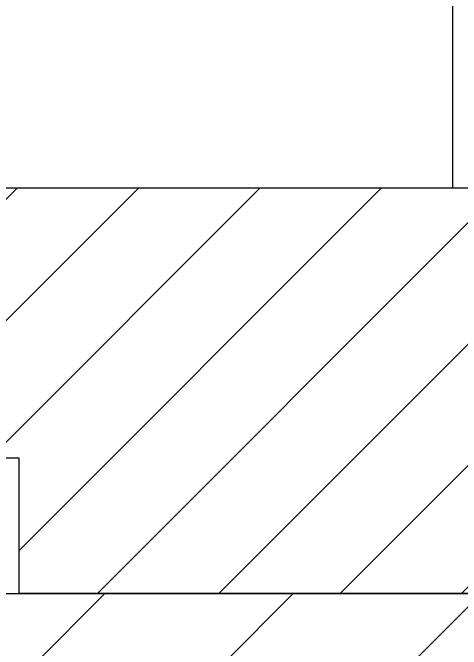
# Model space of a CAD drawing. Header units: millimetres. Extents: x 0 to 1749, y -46 to 1352.
# Drawn here: x 981.18 to 997.78, y 901.9 to 925.42 of the extents above; entities that cross this region are included whole.
import ezdxf

# ---------------------------------------------------------------- set-up
doc = ezdxf.new("R2010")
doc.units = ezdxf.units.MM
for name, color, linetype, true_color in [('115', 7, 'Continuous', 0xffffff), ('116', 7, 'Continuous', 0xffffff), ('72', 7, 'Continuous', 0xffffff)]:
    doc.layers.add(name, color=color, linetype=linetype, true_color=true_color)

msp = doc.modelspace()

# ---------------------------------------------------------------- hatches: boundary and pattern name
at = {"lineweight": 13}
h = msp.add_hatch(dxfattribs=at)
h.set_pattern_fill('ANSI31')
h.set_pattern_definition([(45, (-579.1546, -2581.2888), (-2.245064, 2.245064), [])])
h.paths.add_polyline_path([(939.48418, 917.95624), (939.48418, 918.95624), (886.4507, 918.95624), (884.4507, 916.95624), (884.4507, 905.95624), (886.4507, 903.95624), (937.48418, 903.95624), (937.48418, 908.95624), (937.98418, 908.95624), (939.48418, 908.95624)])
h.paths.add_polyline_path([(956.587, 918.95624), (944.48418, 918.95624), (943.98418, 918.95624), (943.98418, 908.95624), (943.98418, 903.95624), (954.9507, 903.95624), (954.9507, 909.95624), (956.587, 909.95624)])
h.paths.add_polyline_path([(974.91722, 918.95624), (974.41722, 918.95624), (962.3144, 918.95624), (962.3144, 909.95624), (963.4507, 909.95624), (963.9507, 909.95624), (963.9507, 903.95624), (974.91722, 903.95624), (974.91722, 908.95624)])
h.paths.add_polyline_path([(1007.57684, 918.95624), (979.41722, 918.95624), (979.41722, 908.95624), (981.41722, 908.95624), (981.41722, 903.95624), (1004.38839, 903.95624), (1004.38839, 907.95624), (1007.57684, 907.95624)])
h.paths.add_polyline_path([(1034.4507, 916.95624), (1032.4507, 918.95624), (1021.32456, 918.95624), (1021.32456, 907.95624), (1024.51301, 907.95624), (1024.51301, 903.95624), (1032.4507, 903.95624), (1034.4507, 905.95624)])
at = {"layer": '116', "linetype": 'Continuous', "lineweight": 13}
h = msp.add_hatch(dxfattribs=at)
h.set_pattern_fill('ANSI31', scale=1.55, style=0)
h.set_pattern_definition([(45, (-1129.5877, -2581.289), (-3.479849, 3.479849), [])])
h.paths.add_polyline_path([(1032.4507, 883.95624), (886.4507, 883.95624), (884.4507, 885.95624), (884.4507, 901.95624), (886.4507, 903.95624), (1032.4507, 903.95624), (1034.4507, 901.95624), (1034.4507, 885.95624)], flags=0)

# ---------------------------------------------------------------- linework, layer by layer
at = {"layer": '115', "color": 7, "linetype": 'Continuous', "lineweight": 30}
for p, q in [((979.41722, 918.95624), (1007.57684, 918.95624)), ((981.41722, 908.95624), (979.41722, 908.95624)), ((981.41722, 903.95624), (981.41722, 908.95624)), ((1032.4507, 903.95624), (981.41722, 903.95624))]:
    msp.add_line(p, q, dxfattribs=at)
at = {"layer": '116', "color": 7, "linetype": 'Continuous', "lineweight": 30}
msp.add_line((886.4507, 903.95624), (1032.4507, 903.95624), dxfattribs=at)
at = {"layer": '72', "color": 7, "linetype": 'Continuous', "lineweight": 30}
msp.add_line((997.4507, 958.9561), (997.4507, 918.95659), dxfattribs=at)

doc.saveas('drawing.dxf')
